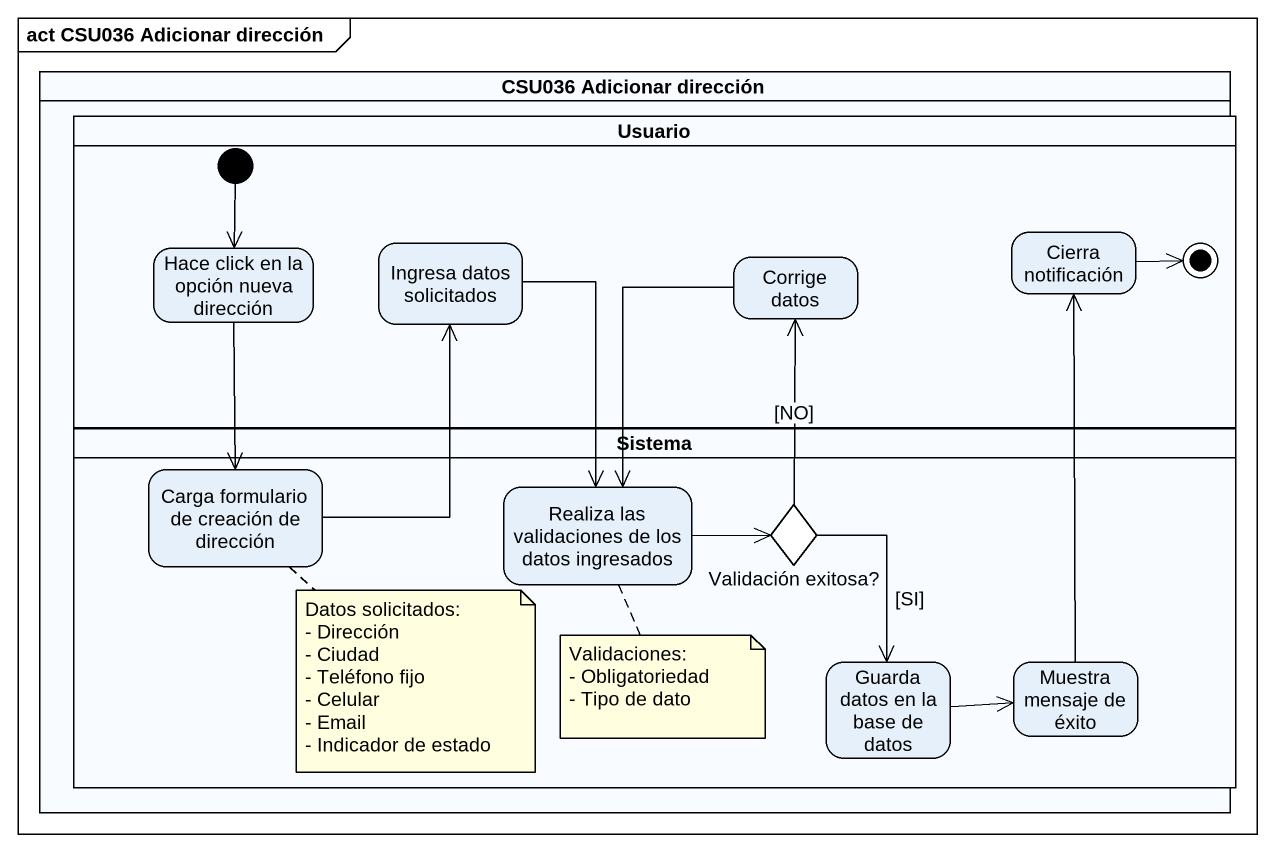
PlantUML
@startuml
mainframe act CSU036 Adicionar dirección
hide empty description
state "CSU036 Adicionar dirección" as CSU036_Adicionar_dirección <<partition>> {
  state Usuario <<partition>> {
    state "Hace click en la opción nueva dirección" as Hace_click_en_la_opción
    state "Ingresa datos solicitados" as Ingresa_datos_solicitados
    state "Corrige datos" as Corrige_datos
    state "Cierra notificación" as Cierra_notificación
    [*] --> Hace_click_en_la_opción
    Cierra_notificación -right-> [*]
  }
  state Sistema <<partition>> {
    state "Carga formulario de creación de dirección" as Carga_formulario_de
    state "Realiza las validaciones de los datos ingresados" as Realiza_las_validaciones_de
    state "Validación exitosa?" as Validación_exitosa <<choice>>
    state "Guarda datos en la base de datos" as Guarda_datos_en_la_base_de
    state "Muestra mensaje de éxito" as Muestra_mensaje_de_éxito
  }
}
Hace_click_en_la_opción --> Carga_formulario_de
Ingresa_datos_solicitados --> Realiza_las_validaciones_de
Corrige_datos --> Realiza_las_validaciones_de
Carga_formulario_de -up-> Ingresa_datos_solicitados
Realiza_las_validaciones_de -right-> Validación_exitosa
Validación_exitosa -up-> Corrige_datos : [NO]
Validación_exitosa --> Guarda_datos_en_la_base_de : [SI]
Guarda_datos_en_la_base_de -right-> Muestra_mensaje_de_éxito
Muestra_mensaje_de_éxito -up-> Cierra_notificación
note bottom of Carga_formulario_de
  Datos solicitados:
  - Dirección
  - Ciudad
  - Teléfono fijo
  - Celular
  - Email
  - Indicador de estado
end note
note bottom of Realiza_las_validaciones_de
  Validaciones:
  - Obligatoriedad
  - Tipo de dato
end note
@enduml
